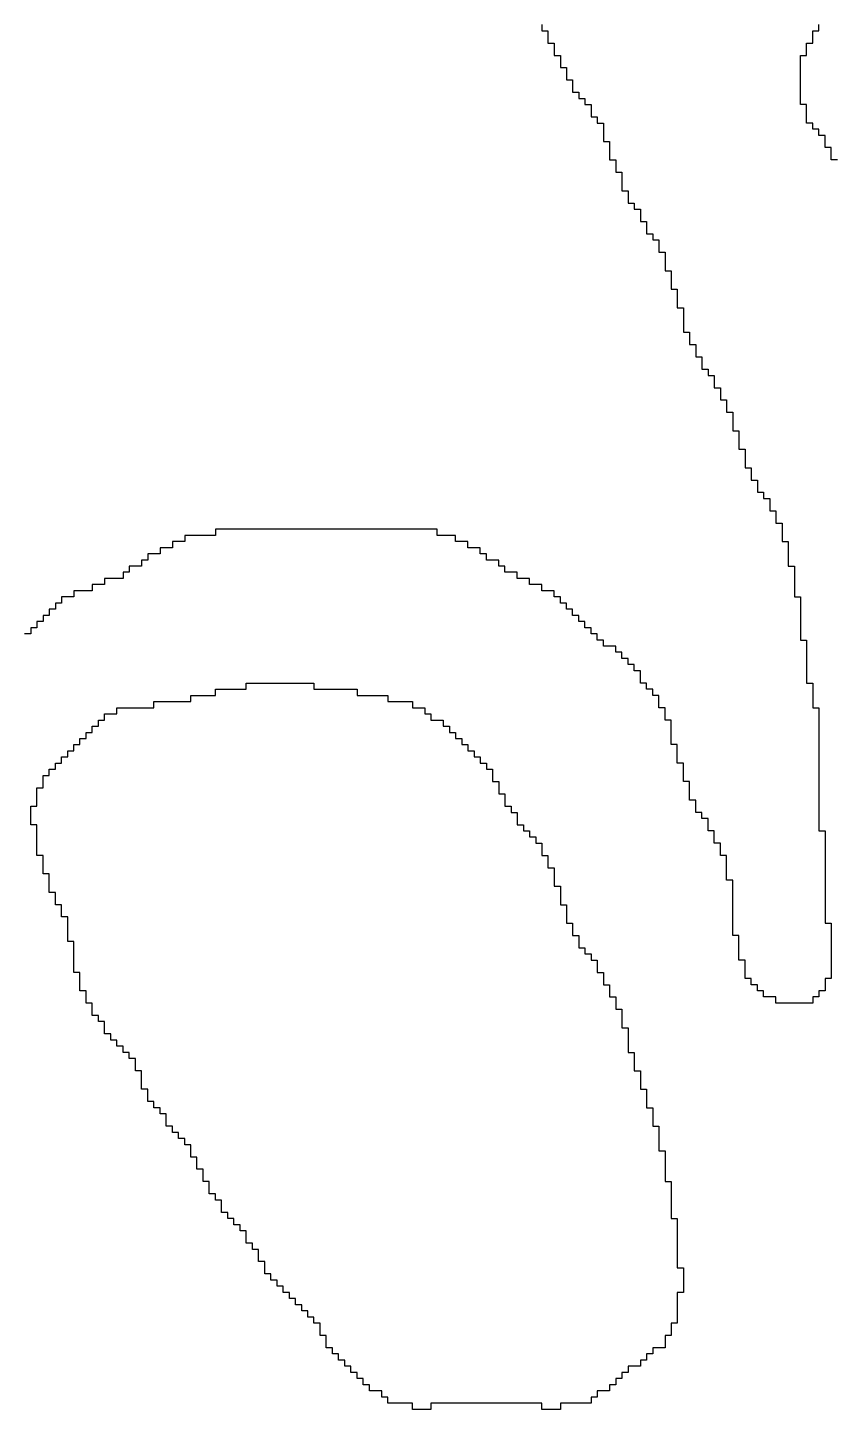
# Model space of a CAD drawing. Header units: millimetres. Extents: x 9.6 to 105, y 7.6 to 66.9.
# Drawn here: x 84.8379 to 85.0968, y 21.9261 to 22.3697 of the extents above; entities that cross this region are included whole.
import ezdxf

# ---------------------------------------------------------------- set-up
doc = ezdxf.new("R2010")
doc.units = ezdxf.units.MM
doc.layers.add('BottomOverlay', color=54, linetype='Continuous')

msp = doc.modelspace()

# ---------------------------------------------------------------- linework, layer by layer
at = {"layer": 'BottomOverlay'}
for p, q in [((85.00295, 22.37073), (85.00295, 22.36876)), ((85.09189, 22.36876), (85.09189, 22.37073)), ((85.00295, 22.36876), (85.00493, 22.36876)), ((85.00493, 22.36876), (85.00493, 22.36678)), ((85.00493, 22.36678), (85.00493, 22.3648)), ((85.08991, 22.36678), (85.08991, 22.36876)), ((85.08991, 22.36876), (85.09189, 22.36876)), ((85.08991, 22.3648), (85.08991, 22.36678)), ((85.00493, 22.3648), (85.00691, 22.3648)), ((85.00691, 22.3648), (85.00691, 22.36283)), ((85.00691, 22.36283), (85.00691, 22.36085)), ((85.08794, 22.36283), (85.08794, 22.3648)), ((85.08794, 22.3648), (85.08991, 22.3648)), ((85.08794, 22.36085), (85.08794, 22.36283)), ((85.00691, 22.36085), (85.00889, 22.36085)), ((85.00889, 22.36085), (85.00889, 22.35888)), ((85.00889, 22.35888), (85.00889, 22.3569)), ((85.08596, 22.35888), (85.08596, 22.36085)), ((85.08596, 22.36085), (85.08794, 22.36085)), ((85.08596, 22.3569), (85.08596, 22.35888)), ((85.00889, 22.3569), (85.01086, 22.3569)), ((85.01086, 22.3569), (85.01086, 22.35492)), ((85.01086, 22.35492), (85.01086, 22.35294)), ((85.01086, 22.35294), (85.01284, 22.35294)), ((85.01284, 22.35294), (85.01284, 22.35097)), ((85.08596, 22.35492), (85.08596, 22.3569)), ((85.08596, 22.35294), (85.08596, 22.35492)), ((85.08596, 22.35097), (85.08596, 22.35294)), ((85.01284, 22.35097), (85.01284, 22.34899)), ((85.01284, 22.34899), (85.01481, 22.34899)), ((85.01481, 22.34899), (85.01481, 22.34702)), ((85.08596, 22.34899), (85.08596, 22.35097)), ((85.08596, 22.34702), (85.08596, 22.34899)), ((85.01481, 22.34702), (85.01679, 22.34702)), ((85.01679, 22.34702), (85.01679, 22.34504)), ((85.01679, 22.34504), (85.01877, 22.34504)), ((85.01877, 22.34504), (85.01877, 22.34306)), ((85.08596, 22.34504), (85.08596, 22.34702)), ((85.08794, 22.34504), (85.08596, 22.34504)), ((85.08794, 22.34306), (85.08794, 22.34504)), ((85.01877, 22.34306), (85.01877, 22.34109)), ((85.01877, 22.34109), (85.02074, 22.34109)), ((85.02074, 22.34109), (85.02074, 22.33911)), ((85.08794, 22.34109), (85.08794, 22.34306)), ((85.08794, 22.33911), (85.08794, 22.34109)), ((85.02074, 22.33911), (85.02272, 22.33911)), ((85.02272, 22.33911), (85.02272, 22.33714)), ((85.02272, 22.33714), (85.02272, 22.33516)), ((85.02272, 22.33516), (85.02272, 22.33318)), ((85.08991, 22.33911), (85.08794, 22.33911)), ((85.08991, 22.33714), (85.08991, 22.33911)), ((85.09189, 22.33714), (85.08991, 22.33714)), ((85.09189, 22.33516), (85.09189, 22.33714)), ((85.09387, 22.33516), (85.09189, 22.33516)), ((85.09387, 22.33318), (85.09387, 22.33516)), ((85.02272, 22.33318), (85.02469, 22.33318)), ((85.02469, 22.33318), (85.02469, 22.33121)), ((85.02469, 22.33121), (85.02469, 22.32923)), ((85.09387, 22.33121), (85.09387, 22.33318)), ((85.09584, 22.33121), (85.09387, 22.33121)), ((85.09584, 22.32923), (85.09584, 22.33121)), ((85.02469, 22.32923), (85.02469, 22.32725)), ((85.02469, 22.32725), (85.02667, 22.32725)), ((85.02667, 22.32725), (85.02667, 22.32528)), ((85.09584, 22.32725), (85.09584, 22.32923)), ((85.09782, 22.32725), (85.09584, 22.32725)), ((85.02667, 22.32528), (85.02667, 22.3233)), ((85.02667, 22.3233), (85.02865, 22.3233)), ((85.02865, 22.3233), (85.02865, 22.32132)), ((85.02865, 22.32132), (85.02865, 22.31935)), ((85.02865, 22.31935), (85.02865, 22.31737)), ((85.02865, 22.31737), (85.03062, 22.31737)), ((85.03062, 22.31737), (85.03062, 22.3154)), ((85.03062, 22.3154), (85.03062, 22.31342)), ((85.03062, 22.31342), (85.0326, 22.31342)), ((85.0326, 22.31342), (85.0326, 22.31144)), ((85.0326, 22.31144), (85.03458, 22.31144)), ((85.03458, 22.31144), (85.03458, 22.30947)), ((85.03458, 22.30947), (85.03458, 22.30749)), ((85.03458, 22.30749), (85.03655, 22.30749)), ((85.03655, 22.30749), (85.03655, 22.30551)), ((85.03655, 22.30551), (85.03655, 22.30354)), ((85.03655, 22.30354), (85.03853, 22.30354)), ((85.03853, 22.30354), (85.03853, 22.30156)), ((85.03853, 22.30156), (85.04051, 22.30156)), ((85.04051, 22.30156), (85.04051, 22.29958)), ((85.04051, 22.29958), (85.04051, 22.29761)), ((85.04051, 22.29761), (85.04248, 22.29761)), ((85.04248, 22.29761), (85.04248, 22.29563)), ((85.04248, 22.29563), (85.04248, 22.29366)), ((85.04248, 22.29366), (85.04248, 22.29168)), ((85.04248, 22.29168), (85.04446, 22.29168)), ((85.04446, 22.29168), (85.04446, 22.2897)), ((85.04446, 22.2897), (85.04446, 22.28773)), ((85.04446, 22.28773), (85.04446, 22.28575)), ((85.04446, 22.28575), (85.04643, 22.28575)), ((85.04643, 22.28575), (85.04643, 22.28378)), ((85.04643, 22.28378), (85.04643, 22.2818)), ((85.04643, 22.2818), (85.04643, 22.27982)), ((85.04643, 22.27982), (85.04841, 22.27982)), ((85.04841, 22.27982), (85.04841, 22.27784)), ((85.04841, 22.27784), (85.04841, 22.27587)), ((85.04841, 22.27587), (85.04841, 22.27389)), ((85.04841, 22.27389), (85.04841, 22.27192)), ((85.04841, 22.27192), (85.05039, 22.27192)), ((85.05039, 22.27192), (85.05039, 22.26994)), ((85.05039, 22.26994), (85.05039, 22.26796)), ((85.05039, 22.26796), (85.05236, 22.26796)), ((85.05236, 22.26796), (85.05236, 22.26599)), ((85.05236, 22.26599), (85.05236, 22.26401)), ((85.05236, 22.26401), (85.05434, 22.26401)), ((85.05434, 22.26401), (85.05434, 22.26204)), ((85.05434, 22.26204), (85.05434, 22.26006)), ((85.05434, 22.26006), (85.05631, 22.26006)), ((85.05631, 22.26006), (85.05631, 22.25808)), ((85.05631, 22.25808), (85.05829, 22.25808)), ((85.05829, 22.25808), (85.05829, 22.2561)), ((85.05829, 22.2561), (85.05829, 22.25413)), ((85.05829, 22.25413), (85.06027, 22.25413)), ((85.06027, 22.25413), (85.06027, 22.25215)), ((85.06027, 22.25215), (85.06027, 22.25018)), ((85.06027, 22.25018), (85.06225, 22.25018)), ((85.06225, 22.25018), (85.06225, 22.2482)), ((85.06225, 22.2482), (85.06225, 22.24622)), ((85.06225, 22.24622), (85.06422, 22.24622)), ((85.06422, 22.24622), (85.06422, 22.24425)), ((85.06422, 22.24425), (85.06422, 22.24227)), ((85.06422, 22.24227), (85.06422, 22.2403)), ((85.06422, 22.2403), (85.0662, 22.2403)), ((85.0662, 22.2403), (85.0662, 22.23832)), ((85.0662, 22.23832), (85.0662, 22.23634)), ((85.0662, 22.23634), (85.0662, 22.23437)), ((85.0662, 22.23437), (85.06817, 22.23437)), ((85.06817, 22.23437), (85.06817, 22.23239)), ((85.06817, 22.23239), (85.06817, 22.23041)), ((85.06817, 22.23041), (85.06817, 22.22844)), ((85.06817, 22.22844), (85.07015, 22.22844)), ((85.07015, 22.22844), (85.07015, 22.22646)), ((85.07015, 22.22646), (85.07015, 22.22448)), ((85.07015, 22.22448), (85.07213, 22.22448)), ((85.07213, 22.22448), (85.07213, 22.22251)), ((85.07213, 22.22251), (85.07213, 22.22053)), ((85.07213, 22.22053), (85.0741, 22.22053)), ((85.0741, 22.22053), (85.0741, 22.21856)), ((85.0741, 22.21856), (85.07608, 22.21856)), ((85.07608, 22.21856), (85.07608, 22.21658)), ((85.07608, 22.21658), (85.07608, 22.2146)), ((85.07608, 22.2146), (85.07805, 22.2146)), ((85.07805, 22.2146), (85.07805, 22.21263)), ((85.07805, 22.21263), (85.07805, 22.21065)), ((84.89821, 22.2067), (84.88833, 22.2067)), ((84.88833, 22.2067), (84.88833, 22.20472)), ((84.96936, 22.20868), (84.89821, 22.20868)), ((84.89821, 22.20868), (84.89821, 22.2067)), ((84.96936, 22.2067), (84.96936, 22.20868)), ((84.97529, 22.2067), (84.96936, 22.2067)), ((84.97529, 22.20472), (84.97529, 22.2067)), ((85.07805, 22.21065), (85.08003, 22.21065)), ((85.08003, 22.21065), (85.08003, 22.20868)), ((85.08003, 22.20868), (85.08003, 22.2067)), ((85.08003, 22.2067), (85.08003, 22.20472)), ((84.88438, 22.20274), (84.88042, 22.20274)), ((84.88042, 22.20274), (84.88042, 22.20077)), ((84.88833, 22.20472), (84.88438, 22.20472)), ((84.88438, 22.20472), (84.88438, 22.20274)), ((84.97924, 22.20472), (84.97529, 22.20472)), ((84.97924, 22.20274), (84.97924, 22.20472)), ((84.98319, 22.20274), (84.97924, 22.20274)), ((84.98319, 22.20077), (84.98319, 22.20274)), ((85.08003, 22.20472), (85.08201, 22.20472)), ((85.08201, 22.20472), (85.08201, 22.20274)), ((85.08201, 22.20274), (85.08201, 22.20077)), ((84.87647, 22.19879), (84.87449, 22.19879)), ((84.87449, 22.19879), (84.87449, 22.19682)), ((84.88042, 22.20077), (84.87647, 22.20077)), ((84.87647, 22.20077), (84.87647, 22.19879)), ((84.98517, 22.20077), (84.98319, 22.20077)), ((84.98517, 22.19879), (84.98517, 22.20077)), ((84.98912, 22.19879), (84.98517, 22.19879)), ((84.98912, 22.19682), (84.98912, 22.19879)), ((85.08201, 22.20077), (85.08201, 22.19879)), ((85.08201, 22.19879), (85.08201, 22.19682)), ((84.87054, 22.19484), (84.86857, 22.19484)), ((84.86857, 22.19484), (84.86857, 22.19286)), ((84.87449, 22.19682), (84.87054, 22.19682)), ((84.87054, 22.19682), (84.87054, 22.19484)), ((84.9911, 22.19682), (84.98912, 22.19682)), ((84.9911, 22.19484), (84.9911, 22.19682)), ((84.99505, 22.19484), (84.9911, 22.19484)), ((84.99505, 22.19286), (84.99505, 22.19484)), ((85.08201, 22.19682), (85.08399, 22.19682)), ((85.08399, 22.19682), (85.08399, 22.19484)), ((85.08399, 22.19484), (85.08399, 22.19286)), ((84.85868, 22.18891), (84.85275, 22.18891)), ((84.85275, 22.18891), (84.85275, 22.18694)), ((84.86264, 22.19089), (84.85868, 22.19089)), ((84.85868, 22.19089), (84.85868, 22.18891)), ((84.86857, 22.19286), (84.86264, 22.19286)), ((84.86264, 22.19286), (84.86264, 22.19089)), ((84.999, 22.19286), (84.99505, 22.19286)), ((84.999, 22.19089), (84.999, 22.19286)), ((85.00295, 22.19089), (84.999, 22.19089)), ((85.00295, 22.18891), (85.00295, 22.19089)), ((85.00691, 22.18891), (85.00295, 22.18891)), ((85.00691, 22.18694), (85.00691, 22.18891)), ((85.08399, 22.19286), (85.08399, 22.19089)), ((85.08399, 22.19089), (85.08399, 22.18891)), ((85.08399, 22.18891), (85.08399, 22.18694)), ((84.8488, 22.18496), (84.84683, 22.18496)), ((84.84683, 22.18496), (84.84683, 22.18298)), ((84.85275, 22.18694), (84.8488, 22.18694)), ((84.8488, 22.18694), (84.8488, 22.18496)), ((85.00889, 22.18694), (85.00691, 22.18694)), ((85.00889, 22.18496), (85.00889, 22.18694)), ((85.01086, 22.18496), (85.00889, 22.18496)), ((85.01086, 22.18298), (85.01086, 22.18496)), ((85.08399, 22.18694), (85.08596, 22.18694)), ((85.08596, 22.18694), (85.08596, 22.18496)), ((85.08596, 22.18496), (85.08596, 22.18298)), ((84.84485, 22.181), (84.84287, 22.181)), ((84.84287, 22.181), (84.84287, 22.17903)), ((84.84683, 22.18298), (84.84485, 22.18298)), ((84.84485, 22.18298), (84.84485, 22.181)), ((85.01284, 22.18298), (85.01086, 22.18298)), ((85.01284, 22.181), (85.01284, 22.18298)), ((85.01481, 22.181), (85.01284, 22.181)), ((85.01481, 22.17903), (85.01481, 22.181)), ((85.08596, 22.18298), (85.08596, 22.181)), ((85.08596, 22.181), (85.08596, 22.17903)), ((84.8409, 22.17705), (84.83892, 22.17705)), ((84.83892, 22.17705), (84.83892, 22.17508)), ((84.84287, 22.17903), (84.8409, 22.17903)), ((84.8409, 22.17903), (84.8409, 22.17705)), ((85.01679, 22.17903), (85.01481, 22.17903)), ((85.01679, 22.17705), (85.01679, 22.17903)), ((85.01877, 22.17705), (85.01679, 22.17705)), ((85.01877, 22.17508), (85.01877, 22.17705)), ((85.08596, 22.17903), (85.08596, 22.17705)), ((85.08596, 22.17705), (85.08596, 22.17508)), ((84.83892, 22.17508), (84.83694, 22.17508)), ((85.02074, 22.17508), (85.01877, 22.17508)), ((85.02074, 22.1731), (85.02074, 22.17508)), ((85.02272, 22.1731), (85.02074, 22.1731)), ((85.02272, 22.17112), (85.02272, 22.1731)), ((85.02667, 22.17112), (85.02272, 22.17112)), ((85.02667, 22.16915), (85.02667, 22.17112)), ((85.08596, 22.17508), (85.08596, 22.1731)), ((85.08596, 22.1731), (85.08794, 22.1731)), ((85.08794, 22.1731), (85.08794, 22.17112)), ((85.08794, 22.17112), (85.08794, 22.16915)), ((85.02865, 22.16915), (85.02667, 22.16915)), ((85.02865, 22.16717), (85.02865, 22.16915)), ((85.03062, 22.16717), (85.02865, 22.16717)), ((85.03062, 22.1652), (85.03062, 22.16717)), ((85.08794, 22.16915), (85.08794, 22.16717)), ((85.08794, 22.16717), (85.08794, 22.1652)), ((85.0326, 22.1652), (85.03062, 22.1652)), ((85.0326, 22.16322), (85.0326, 22.1652)), ((85.03458, 22.16322), (85.0326, 22.16322)), ((85.03458, 22.16124), (85.03458, 22.16322)), ((85.08794, 22.1652), (85.08794, 22.16322)), ((85.08794, 22.16322), (85.08794, 22.16124)), ((84.90809, 22.15729), (84.90809, 22.15927)), ((84.90809, 22.15927), (84.92983, 22.15927)), ((84.92983, 22.15927), (84.92983, 22.15729)), ((85.03458, 22.15927), (85.03458, 22.16124)), ((85.03655, 22.15927), (85.03458, 22.15927)), ((85.03655, 22.15729), (85.03655, 22.15927)), ((85.08794, 22.16124), (85.08794, 22.15927)), ((85.08794, 22.15927), (85.08991, 22.15927)), ((85.08991, 22.15927), (85.08991, 22.15729)), ((84.87845, 22.15136), (84.87845, 22.15334)), ((84.87845, 22.15334), (84.89031, 22.15334)), ((84.89031, 22.15334), (84.89031, 22.15531)), ((84.89031, 22.15531), (84.89821, 22.15531)), ((84.89821, 22.15531), (84.89821, 22.15729)), ((84.89821, 22.15729), (84.90809, 22.15729)), ((84.92983, 22.15729), (84.94367, 22.15729)), ((84.94367, 22.15729), (84.94367, 22.15531)), ((84.94367, 22.15531), (84.95355, 22.15531)), ((84.95355, 22.15531), (84.95355, 22.15334)), ((84.95355, 22.15334), (84.96145, 22.15334)), ((84.96145, 22.15334), (84.96145, 22.15136)), ((85.03853, 22.15729), (85.03655, 22.15729)), ((85.03853, 22.15531), (85.03853, 22.15729)), ((85.04051, 22.15531), (85.03853, 22.15531)), ((85.04051, 22.15334), (85.04051, 22.15531)), ((85.04051, 22.15136), (85.04051, 22.15334)), ((85.08991, 22.15729), (85.08991, 22.15531)), ((85.08991, 22.15531), (85.08991, 22.15334)), ((85.08991, 22.15334), (85.08991, 22.15136)), ((84.86264, 22.14741), (84.86264, 22.14938)), ((84.86264, 22.14938), (84.86659, 22.14938)), ((84.86659, 22.14938), (84.86659, 22.15136)), ((84.86659, 22.15136), (84.87845, 22.15136)), ((84.96145, 22.15136), (84.96541, 22.15136)), ((84.96541, 22.15136), (84.96541, 22.14938)), ((84.96541, 22.14938), (84.96738, 22.14938)), ((84.96738, 22.14938), (84.96738, 22.14741)), ((85.04248, 22.15136), (85.04051, 22.15136)), ((85.04248, 22.14938), (85.04248, 22.15136)), ((85.04248, 22.14741), (85.04248, 22.14938)), ((85.08991, 22.15136), (85.09189, 22.15136)), ((85.09189, 22.15136), (85.09189, 22.14938)), ((85.09189, 22.14938), (85.09189, 22.14741)), ((84.85868, 22.14346), (84.85868, 22.14543)), ((84.85868, 22.14543), (84.86066, 22.14543)), ((84.86066, 22.14543), (84.86066, 22.14741)), ((84.86066, 22.14741), (84.86264, 22.14741)), ((84.96738, 22.14741), (84.97133, 22.14741)), ((84.97133, 22.14741), (84.97133, 22.14543)), ((84.97133, 22.14543), (84.97331, 22.14543)), ((84.97331, 22.14543), (84.97331, 22.14346)), ((85.04446, 22.14741), (85.04248, 22.14741)), ((85.04446, 22.14543), (85.04446, 22.14741)), ((85.04446, 22.14346), (85.04446, 22.14543)), ((85.09189, 22.14741), (85.09189, 22.14543)), ((85.09189, 22.14543), (85.09189, 22.14346)), ((84.85473, 22.1395), (84.85473, 22.14148)), ((84.85473, 22.14148), (84.85671, 22.14148)), ((84.85671, 22.14148), (84.85671, 22.14346)), ((84.85671, 22.14346), (84.85868, 22.14346)), ((84.97331, 22.14346), (84.97529, 22.14346)), ((84.97529, 22.14346), (84.97529, 22.14148)), ((84.97529, 22.14148), (84.97726, 22.14148)), ((84.97726, 22.14148), (84.97726, 22.1395)), ((85.04446, 22.14148), (85.04446, 22.14346)), ((85.04446, 22.1395), (85.04446, 22.14148)), ((85.09189, 22.14346), (85.09189, 22.14148)), ((85.09189, 22.14148), (85.09189, 22.1395)), ((84.8488, 22.13358), (84.8488, 22.13555)), ((84.8488, 22.13555), (84.85078, 22.13555)), ((84.85078, 22.13555), (84.85078, 22.13753)), ((84.85078, 22.13753), (84.85275, 22.13753)), ((84.85275, 22.13753), (84.85275, 22.1395)), ((84.85275, 22.1395), (84.85473, 22.1395)), ((84.97726, 22.1395), (84.97924, 22.1395)), ((84.97924, 22.1395), (84.97924, 22.13753)), ((84.97924, 22.13753), (84.98121, 22.13753)), ((84.98121, 22.13753), (84.98121, 22.13555)), ((84.98121, 22.13555), (84.98319, 22.13555)), ((84.98319, 22.13555), (84.98319, 22.13358)), ((85.04643, 22.1395), (85.04446, 22.1395)), ((85.04643, 22.13753), (85.04643, 22.1395)), ((85.04643, 22.13555), (85.04643, 22.13753)), ((85.04643, 22.13358), (85.04643, 22.13555)), ((85.09189, 22.1395), (85.09189, 22.13753)), ((85.09189, 22.13753), (85.09189, 22.13555)), ((85.09189, 22.13555), (85.09189, 22.13358)), ((84.84485, 22.12962), (84.84485, 22.1316)), ((84.84485, 22.1316), (84.84683, 22.1316)), ((84.84683, 22.1316), (84.84683, 22.13358)), ((84.84683, 22.13358), (84.8488, 22.13358)), ((84.98319, 22.13358), (84.98517, 22.13358)), ((84.98517, 22.13358), (84.98517, 22.1316)), ((84.98517, 22.1316), (84.98715, 22.1316)), ((84.98715, 22.1316), (84.98715, 22.12962)), ((85.04841, 22.13358), (85.04643, 22.13358)), ((85.04841, 22.1316), (85.04841, 22.13358)), ((85.04841, 22.12962), (85.04841, 22.1316)), ((85.09189, 22.13358), (85.09189, 22.1316)), ((85.09189, 22.1316), (85.09189, 22.12962)), ((84.84287, 22.12764), (84.84287, 22.12962)), ((84.84287, 22.12962), (84.84485, 22.12962)), ((84.84287, 22.12567), (84.84287, 22.12764)), ((84.98715, 22.12962), (84.98715, 22.12764)), ((84.98715, 22.12764), (84.98912, 22.12764)), ((84.98912, 22.12764), (84.98912, 22.12567)), ((85.04841, 22.12764), (85.04841, 22.12962)), ((85.05039, 22.12764), (85.04841, 22.12764)), ((85.05039, 22.12567), (85.05039, 22.12764)), ((85.09189, 22.12962), (85.09189, 22.12764)), ((85.09189, 22.12764), (85.09189, 22.12567)), ((84.8409, 22.12369), (84.8409, 22.12567)), ((84.8409, 22.12567), (84.84287, 22.12567)), ((84.8409, 22.12172), (84.8409, 22.12369)), ((84.98912, 22.12567), (84.98912, 22.12369)), ((84.98912, 22.12369), (84.9911, 22.12369)), ((84.9911, 22.12369), (84.9911, 22.12172)), ((85.05039, 22.12369), (85.05039, 22.12567)), ((85.05039, 22.12172), (85.05039, 22.12369)), ((85.09189, 22.12567), (85.09189, 22.12369)), ((85.09189, 22.12369), (85.09189, 22.12172)), ((84.83892, 22.11776), (84.83892, 22.11974)), ((84.83892, 22.11974), (84.8409, 22.11974)), ((84.83892, 22.11579), (84.83892, 22.11776)), ((84.8409, 22.11974), (84.8409, 22.12172)), ((84.9911, 22.12172), (84.9911, 22.11974)), ((84.9911, 22.11974), (84.99307, 22.11974)), ((84.99307, 22.11974), (84.99307, 22.11776)), ((84.99307, 22.11776), (84.99505, 22.11776)), ((84.99505, 22.11776), (84.99505, 22.11579)), ((85.05236, 22.12172), (85.05039, 22.12172)), ((85.05236, 22.11974), (85.05236, 22.12172)), ((85.05236, 22.11776), (85.05236, 22.11974)), ((85.05434, 22.11776), (85.05236, 22.11776)), ((85.05434, 22.11579), (85.05434, 22.11776)), ((85.09189, 22.12172), (85.09189, 22.11974)), ((85.09189, 22.11974), (85.09189, 22.11776)), ((85.09189, 22.11776), (85.09189, 22.11579)), ((84.83892, 22.11381), (84.83892, 22.11579)), ((84.8409, 22.11381), (84.83892, 22.11381)), ((84.8409, 22.11184), (84.8409, 22.11381)), ((84.99505, 22.11579), (84.99505, 22.11381)), ((84.99505, 22.11381), (84.99703, 22.11381)), ((84.99703, 22.11381), (84.99703, 22.11184)), ((85.05631, 22.11579), (85.05434, 22.11579)), ((85.05631, 22.11381), (85.05631, 22.11579)), ((85.05631, 22.11184), (85.05631, 22.11381)), ((85.09189, 22.11579), (85.09189, 22.11381)), ((85.09189, 22.11381), (85.09189, 22.11184)), ((84.8409, 22.10986), (84.8409, 22.11184)), ((84.8409, 22.10788), (84.8409, 22.10986)), ((84.99703, 22.11184), (84.999, 22.11184)), ((84.999, 22.11184), (84.999, 22.10986)), ((84.999, 22.10986), (85.00098, 22.10986)), ((85.00098, 22.10986), (85.00098, 22.10788)), ((85.05829, 22.11184), (85.05631, 22.11184)), ((85.05829, 22.10986), (85.05829, 22.11184)), ((85.05829, 22.10788), (85.05829, 22.10986)), ((85.09189, 22.11184), (85.09387, 22.11184)), ((85.09387, 22.11184), (85.09387, 22.10986)), ((85.09387, 22.10986), (85.09387, 22.10788)), ((84.8409, 22.10591), (84.8409, 22.10788)), ((84.8409, 22.10393), (84.8409, 22.10591)), ((85.00098, 22.10788), (85.00295, 22.10788)), ((85.00295, 22.10788), (85.00295, 22.10591)), ((85.00295, 22.10591), (85.00295, 22.10393)), ((85.06027, 22.10788), (85.05829, 22.10788)), ((85.06027, 22.10591), (85.06027, 22.10788)), ((85.06027, 22.10393), (85.06027, 22.10591)), ((85.09387, 22.10788), (85.09387, 22.10591)), ((85.09387, 22.10591), (85.09387, 22.10393)), ((84.84287, 22.10393), (84.8409, 22.10393)), ((84.84287, 22.10195), (84.84287, 22.10393)), ((84.84287, 22.09998), (84.84287, 22.10195)), ((84.84287, 22.098), (84.84287, 22.09998)), ((85.00295, 22.10393), (85.00493, 22.10393)), ((85.00493, 22.10393), (85.00493, 22.10195)), ((85.00493, 22.10195), (85.00493, 22.09998)), ((85.00493, 22.09998), (85.00691, 22.09998)), ((85.00691, 22.09998), (85.00691, 22.098)), ((85.06225, 22.10393), (85.06027, 22.10393)), ((85.06225, 22.10195), (85.06225, 22.10393)), ((85.06225, 22.09998), (85.06225, 22.10195)), ((85.06225, 22.098), (85.06225, 22.09998)), ((85.09387, 22.10393), (85.09387, 22.10195)), ((85.09387, 22.10195), (85.09387, 22.09998)), ((85.09387, 22.09998), (85.09387, 22.098)), ((84.84485, 22.098), (84.84287, 22.098)), ((84.84485, 22.09602), (84.84485, 22.098)), ((84.84485, 22.09405), (84.84485, 22.09602)), ((85.00691, 22.098), (85.00691, 22.09602)), ((85.00691, 22.09602), (85.00691, 22.09405)), ((85.06225, 22.09602), (85.06225, 22.098)), ((85.06422, 22.09602), (85.06225, 22.09602)), ((85.06422, 22.09405), (85.06422, 22.09602)), ((85.09387, 22.098), (85.09387, 22.09602)), ((85.09387, 22.09602), (85.09387, 22.09405)), ((84.84485, 22.09207), (84.84485, 22.09405)), ((84.84683, 22.09207), (84.84485, 22.09207)), ((84.84683, 22.0901), (84.84683, 22.09207)), ((85.00691, 22.09405), (85.00889, 22.09405)), ((85.00889, 22.09405), (85.00889, 22.09207)), ((85.00889, 22.09207), (85.00889, 22.0901)), ((85.06422, 22.09207), (85.06422, 22.09405)), ((85.06422, 22.0901), (85.06422, 22.09207)), ((85.09387, 22.09405), (85.09387, 22.09207)), ((85.09387, 22.09207), (85.09387, 22.0901)), ((84.84683, 22.08812), (84.84683, 22.0901)), ((84.8488, 22.08812), (84.84683, 22.08812)), ((84.8488, 22.08614), (84.8488, 22.08812)), ((85.00889, 22.0901), (85.00889, 22.08812)), ((85.00889, 22.08812), (85.01086, 22.08812)), ((85.01086, 22.08812), (85.01086, 22.08614)), ((85.06422, 22.08812), (85.06422, 22.0901)), ((85.06422, 22.08614), (85.06422, 22.08812)), ((85.09387, 22.0901), (85.09387, 22.08812)), ((85.09387, 22.08812), (85.09387, 22.08614)), ((84.8488, 22.08417), (84.8488, 22.08614)), ((84.85078, 22.08417), (84.8488, 22.08417)), ((84.85078, 22.08219), (84.85078, 22.08417)), ((84.85078, 22.08021), (84.85078, 22.08219)), ((85.01086, 22.08614), (85.01086, 22.08417)), ((85.01086, 22.08417), (85.01086, 22.08219)), ((85.01086, 22.08219), (85.01284, 22.08219)), ((85.01284, 22.08219), (85.01284, 22.08021)), ((85.06422, 22.08417), (85.06422, 22.08614)), ((85.06422, 22.08219), (85.06422, 22.08417)), ((85.06422, 22.08021), (85.06422, 22.08219)), ((85.09387, 22.08614), (85.09387, 22.08417)), ((85.09387, 22.08417), (85.09387, 22.08219)), ((85.09387, 22.08219), (85.09584, 22.08219)), ((85.09584, 22.08219), (85.09584, 22.08021)), ((84.85078, 22.07824), (84.85078, 22.08021)), ((84.85078, 22.07626), (84.85078, 22.07824)), ((85.01284, 22.08021), (85.01284, 22.07824)), ((85.01284, 22.07824), (85.01481, 22.07824)), ((85.01481, 22.07824), (85.01481, 22.07626)), ((85.06422, 22.07824), (85.06422, 22.08021)), ((85.0662, 22.07824), (85.06422, 22.07824)), ((85.0662, 22.07626), (85.0662, 22.07824)), ((85.09584, 22.08021), (85.09584, 22.07824)), ((85.09584, 22.07824), (85.09584, 22.07626)), ((84.85275, 22.07626), (84.85078, 22.07626)), ((84.85275, 22.07428), (84.85275, 22.07626)), ((84.85275, 22.07231), (84.85275, 22.07428)), ((85.01481, 22.07626), (85.01481, 22.07428)), ((85.01481, 22.07428), (85.01679, 22.07428)), ((85.01679, 22.07428), (85.01679, 22.07231)), ((85.0662, 22.07428), (85.0662, 22.07626)), ((85.0662, 22.07231), (85.0662, 22.07428)), ((85.09584, 22.07626), (85.09584, 22.07428)), ((85.09584, 22.07428), (85.09584, 22.07231)), ((84.85275, 22.07033), (84.85275, 22.07231)), ((84.85275, 22.06836), (84.85275, 22.07033)), ((85.01679, 22.07231), (85.01877, 22.07231)), ((85.01877, 22.07231), (85.01877, 22.07033)), ((85.01877, 22.07033), (85.02074, 22.07033)), ((85.02074, 22.07033), (85.02074, 22.06836)), ((85.0662, 22.07033), (85.0662, 22.07231)), ((85.06817, 22.07033), (85.0662, 22.07033)), ((85.06817, 22.06836), (85.06817, 22.07033)), ((85.09584, 22.07231), (85.09584, 22.07033)), ((85.09584, 22.07033), (85.09584, 22.06836)), ((84.85275, 22.06638), (84.85275, 22.06836)), ((84.85473, 22.06638), (84.85275, 22.06638)), ((84.85473, 22.0644), (84.85473, 22.06638)), ((85.02074, 22.06836), (85.02074, 22.06638)), ((85.02074, 22.06638), (85.02272, 22.06638)), ((85.02272, 22.06638), (85.02272, 22.0644)), ((85.06817, 22.06638), (85.06817, 22.06836)), ((85.06817, 22.0644), (85.06817, 22.06638)), ((85.09584, 22.06836), (85.09584, 22.06638)), ((85.09584, 22.06638), (85.09584, 22.0644)), ((84.85473, 22.06243), (84.85473, 22.0644)), ((84.85473, 22.06045), (84.85473, 22.06243)), ((84.85671, 22.06045), (84.85473, 22.06045)), ((84.85671, 22.05848), (84.85671, 22.06045)), ((85.02272, 22.0644), (85.02272, 22.06243)), ((85.02272, 22.06243), (85.02469, 22.06243)), ((85.02469, 22.06243), (85.02469, 22.06045)), ((85.02469, 22.06045), (85.02469, 22.05848)), ((85.07015, 22.0644), (85.06817, 22.0644)), ((85.07015, 22.06243), (85.07015, 22.0644)), ((85.07213, 22.06243), (85.07015, 22.06243)), ((85.07213, 22.06045), (85.07213, 22.06243)), ((85.0741, 22.06045), (85.07213, 22.06045)), ((85.0741, 22.05848), (85.0741, 22.06045)), ((85.09387, 22.06045), (85.09189, 22.06045)), ((85.09189, 22.06045), (85.09189, 22.05848)), ((85.09584, 22.0644), (85.09387, 22.0644)), ((85.09387, 22.0644), (85.09387, 22.06243)), ((85.09387, 22.06243), (85.09387, 22.06045)), ((84.85671, 22.0565), (84.85671, 22.05848)), ((84.85868, 22.0565), (84.85671, 22.0565)), ((84.85868, 22.05452), (84.85868, 22.0565)), ((85.02469, 22.05848), (85.02667, 22.05848)), ((85.02667, 22.05848), (85.02667, 22.0565)), ((85.02667, 22.0565), (85.02667, 22.05452)), ((85.07805, 22.05848), (85.0741, 22.05848)), ((85.07805, 22.0565), (85.07805, 22.05848)), ((85.08991, 22.0565), (85.07805, 22.0565)), ((85.09189, 22.05848), (85.08991, 22.05848)), ((85.08991, 22.05848), (85.08991, 22.0565)), ((84.85868, 22.05254), (84.85868, 22.05452)), ((84.86066, 22.05254), (84.85868, 22.05254)), ((84.86066, 22.05057), (84.86066, 22.05254)), ((85.02667, 22.05452), (85.02865, 22.05452)), ((85.02865, 22.05452), (85.02865, 22.05254)), ((85.02865, 22.05254), (85.02865, 22.05057)), ((84.86264, 22.05057), (84.86066, 22.05057)), ((84.86264, 22.04859), (84.86264, 22.05057)), ((84.86264, 22.04662), (84.86264, 22.04859)), ((85.02865, 22.05057), (85.02865, 22.04859)), ((85.02865, 22.04859), (85.03062, 22.04859)), ((85.03062, 22.04859), (85.03062, 22.04662)), ((84.86461, 22.04662), (84.86264, 22.04662)), ((84.86461, 22.04464), (84.86461, 22.04662)), ((84.86659, 22.04464), (84.86461, 22.04464)), ((84.86659, 22.04266), (84.86659, 22.04464)), ((84.86857, 22.04266), (84.86659, 22.04266)), ((84.86857, 22.04069), (84.86857, 22.04266)), ((85.03062, 22.04662), (85.03062, 22.04464)), ((85.03062, 22.04464), (85.03062, 22.04266)), ((85.03062, 22.04266), (85.03062, 22.04069)), ((84.87054, 22.04069), (84.86857, 22.04069)), ((84.87054, 22.03871), (84.87054, 22.04069)), ((84.87252, 22.03871), (84.87054, 22.03871)), ((84.87252, 22.03674), (84.87252, 22.03871)), ((85.03062, 22.04069), (85.0326, 22.04069)), ((85.0326, 22.04069), (85.0326, 22.03871)), ((85.0326, 22.03871), (85.0326, 22.03674)), ((84.87252, 22.03476), (84.87252, 22.03674)), ((84.87449, 22.03476), (84.87252, 22.03476)), ((84.87449, 22.03278), (84.87449, 22.03476)), ((85.0326, 22.03674), (85.0326, 22.03476)), ((85.0326, 22.03476), (85.03458, 22.03476)), ((85.03458, 22.03476), (85.03458, 22.03278)), ((84.87449, 22.03081), (84.87449, 22.03278)), ((84.87449, 22.02883), (84.87449, 22.03081)), ((85.03458, 22.03278), (85.03458, 22.03081)), ((85.03458, 22.03081), (85.03458, 22.02883)), ((84.87647, 22.02883), (84.87449, 22.02883)), ((84.87647, 22.02685), (84.87647, 22.02883)), ((84.87647, 22.02488), (84.87647, 22.02685)), ((84.87845, 22.02488), (84.87647, 22.02488)), ((84.87845, 22.0229), (84.87845, 22.02488)), ((85.03458, 22.02883), (85.03655, 22.02883)), ((85.03655, 22.02883), (85.03655, 22.02685)), ((85.03655, 22.02685), (85.03655, 22.02488)), ((85.03655, 22.02488), (85.03655, 22.0229)), ((84.88042, 22.0229), (84.87845, 22.0229)), ((84.88042, 22.02092), (84.88042, 22.0229)), ((84.8824, 22.02092), (84.88042, 22.02092)), ((84.8824, 22.01895), (84.8824, 22.02092)), ((85.03655, 22.0229), (85.03853, 22.0229)), ((85.03853, 22.0229), (85.03853, 22.02092)), ((85.03853, 22.02092), (85.03853, 22.01895)), ((84.8824, 22.01697), (84.8824, 22.01895)), ((84.88438, 22.01697), (84.8824, 22.01697)), ((84.88438, 22.015), (84.88438, 22.01697)), ((85.03853, 22.01895), (85.03853, 22.01697)), ((85.03853, 22.01697), (85.04051, 22.01697)), ((85.04051, 22.01697), (85.04051, 22.015)), ((84.88635, 22.015), (84.88438, 22.015)), ((84.88635, 22.01302), (84.88635, 22.015)), ((84.88833, 22.01302), (84.88635, 22.01302)), ((84.88833, 22.01104), (84.88833, 22.01302)), ((85.04051, 22.015), (85.04051, 22.01302)), ((85.04051, 22.01302), (85.04051, 22.01104)), ((84.89031, 22.01104), (84.88833, 22.01104)), ((84.89031, 22.00907), (84.89031, 22.01104)), ((84.89031, 22.00709), (84.89031, 22.00907)), ((84.89228, 22.00709), (84.89031, 22.00709)), ((84.89228, 22.00511), (84.89228, 22.00709)), ((85.04051, 22.01104), (85.04051, 22.00907)), ((85.04051, 22.00907), (85.04248, 22.00907)), ((85.04248, 22.00907), (85.04248, 22.00709)), ((85.04248, 22.00709), (85.04248, 22.00511)), ((84.89228, 22.00314), (84.89228, 22.00511)), ((84.89426, 22.00314), (84.89228, 22.00314)), ((84.89426, 22.00116), (84.89426, 22.00314)), ((85.04248, 22.00511), (85.04248, 22.00314)), ((85.04248, 22.00314), (85.04248, 22.00116)), ((84.89426, 21.99918), (84.89426, 22.00116)), ((84.89623, 21.99918), (84.89426, 21.99918)), ((84.89623, 21.99721), (84.89623, 21.99918)), ((85.04248, 22.00116), (85.04248, 21.99918)), ((85.04248, 21.99918), (85.04446, 21.99918)), ((85.04446, 21.99918), (85.04446, 21.99721)), ((84.89623, 21.99523), (84.89623, 21.99721)), ((84.89821, 21.99523), (84.89623, 21.99523)), ((84.89821, 21.99326), (84.89821, 21.99523)), ((85.04446, 21.99721), (85.04446, 21.99523)), ((85.04446, 21.99523), (85.04446, 21.99326)), ((84.90019, 21.99326), (84.89821, 21.99326)), ((84.90019, 21.99128), (84.90019, 21.99326)), ((84.90019, 21.9893), (84.90019, 21.99128)), ((84.90216, 21.9893), (84.90019, 21.9893)), ((84.90216, 21.98733), (84.90216, 21.9893)), ((85.04446, 21.99326), (85.04446, 21.99128)), ((85.04446, 21.99128), (85.04446, 21.9893)), ((85.04446, 21.9893), (85.04446, 21.98733)), ((84.90414, 21.98733), (84.90216, 21.98733)), ((84.90414, 21.98535), (84.90414, 21.98733)), ((84.90611, 21.98535), (84.90414, 21.98535)), ((84.90611, 21.98337), (84.90611, 21.98535)), ((85.04446, 21.98733), (85.04643, 21.98733)), ((85.04643, 21.98733), (85.04643, 21.98535)), ((85.04643, 21.98535), (85.04643, 21.98337)), ((84.90809, 21.98337), (84.90611, 21.98337)), ((84.90809, 21.9814), (84.90809, 21.98337)), ((84.90809, 21.97942), (84.90809, 21.9814)), ((85.04643, 21.98337), (85.04643, 21.9814)), ((85.04643, 21.9814), (85.04643, 21.97942)), ((84.91007, 21.97942), (84.90809, 21.97942)), ((84.91007, 21.97744), (84.91007, 21.97942)), ((84.91205, 21.97744), (84.91007, 21.97744)), ((84.91205, 21.97547), (84.91205, 21.97744)), ((85.04643, 21.97942), (85.04643, 21.97744)), ((85.04643, 21.97744), (85.04643, 21.97547)), ((84.91205, 21.97349), (84.91205, 21.97547)), ((84.91402, 21.97349), (84.91205, 21.97349)), ((84.91402, 21.97152), (84.91402, 21.97349)), ((84.91402, 21.96954), (84.91402, 21.97152)), ((85.04643, 21.97547), (85.04643, 21.97349)), ((85.04643, 21.97349), (85.04643, 21.97152)), ((85.04643, 21.97152), (85.04841, 21.97152)), ((85.04841, 21.97152), (85.04841, 21.96954)), ((84.916, 21.96954), (84.91402, 21.96954)), ((84.916, 21.96756), (84.916, 21.96954)), ((84.91797, 21.96756), (84.916, 21.96756)), ((84.91797, 21.96559), (84.91797, 21.96756)), ((85.04841, 21.96954), (85.04841, 21.96756)), ((85.04841, 21.96756), (85.04841, 21.96559)), ((84.91995, 21.96559), (84.91797, 21.96559)), ((84.91995, 21.96361), (84.91995, 21.96559)), ((84.92193, 21.96361), (84.91995, 21.96361)), ((84.92193, 21.96164), (84.92193, 21.96361)), ((85.04841, 21.96361), (85.04643, 21.96361)), ((85.04643, 21.96361), (85.04643, 21.96164)), ((85.04841, 21.96559), (85.04841, 21.96361)), ((84.9239, 21.96164), (84.92193, 21.96164)), ((84.9239, 21.95966), (84.9239, 21.96164)), ((84.92588, 21.95966), (84.9239, 21.95966)), ((84.92588, 21.95768), (84.92588, 21.95966)), ((85.04643, 21.96164), (85.04643, 21.95966)), ((85.04643, 21.95966), (85.04643, 21.95768)), ((84.92785, 21.95768), (84.92588, 21.95768)), ((84.92785, 21.95571), (84.92785, 21.95768)), ((84.92983, 21.95571), (84.92785, 21.95571)), ((84.92983, 21.95373), (84.92983, 21.95571)), ((84.93181, 21.95373), (84.92983, 21.95373)), ((84.93181, 21.95175), (84.93181, 21.95373)), ((85.04643, 21.95373), (85.04446, 21.95373)), ((85.04446, 21.95373), (85.04446, 21.95175)), ((85.04643, 21.95768), (85.04643, 21.95571)), ((85.04643, 21.95571), (85.04643, 21.95373)), ((84.93181, 21.94978), (84.93181, 21.95175)), ((84.93378, 21.94978), (84.93181, 21.94978)), ((84.93378, 21.9478), (84.93378, 21.94978)), ((85.04446, 21.94978), (85.04248, 21.94978)), ((85.04248, 21.94978), (85.04248, 21.9478)), ((85.04446, 21.95175), (85.04446, 21.94978)), ((84.93378, 21.94582), (84.93378, 21.9478)), ((84.93576, 21.94582), (84.93378, 21.94582)), ((84.93576, 21.94385), (84.93576, 21.94582)), ((85.04248, 21.94582), (85.03853, 21.94582)), ((85.03853, 21.94582), (85.03853, 21.94385)), ((85.04248, 21.9478), (85.04248, 21.94582)), ((84.93774, 21.94385), (84.93576, 21.94385)), ((84.93774, 21.94187), (84.93774, 21.94385)), ((84.93971, 21.94187), (84.93774, 21.94187)), ((84.93971, 21.9399), (84.93971, 21.94187)), ((85.03655, 21.94187), (85.03458, 21.94187)), ((85.03458, 21.94187), (85.03458, 21.9399)), ((85.03853, 21.94385), (85.03655, 21.94385)), ((85.03655, 21.94385), (85.03655, 21.94187)), ((84.94169, 21.9399), (84.93971, 21.9399)), ((84.94169, 21.93792), (84.94169, 21.9399)), ((84.94367, 21.93792), (84.94169, 21.93792)), ((84.94367, 21.93594), (84.94367, 21.93792)), ((84.94564, 21.93594), (84.94367, 21.93594)), ((84.94564, 21.93397), (84.94564, 21.93594)), ((85.02865, 21.93594), (85.02667, 21.93594)), ((85.02667, 21.93594), (85.02667, 21.93397)), ((85.03062, 21.93792), (85.02865, 21.93792)), ((85.02865, 21.93792), (85.02865, 21.93594)), ((85.03458, 21.9399), (85.03062, 21.9399)), ((85.03062, 21.9399), (85.03062, 21.93792)), ((84.94762, 21.93397), (84.94564, 21.93397)), ((84.94762, 21.93199), (84.94762, 21.93397)), ((84.95157, 21.93199), (84.94762, 21.93199)), ((84.95157, 21.93001), (84.95157, 21.93199)), ((85.02469, 21.93199), (85.02074, 21.93199)), ((85.02074, 21.93199), (85.02074, 21.93001)), ((85.02667, 21.93397), (85.02469, 21.93397)), ((85.02469, 21.93397), (85.02469, 21.93199)), ((84.95355, 21.93001), (84.95157, 21.93001)), ((84.95355, 21.92804), (84.95355, 21.93001)), ((84.96145, 21.92804), (84.95355, 21.92804)), ((84.96145, 21.92606), (84.96145, 21.92804)), ((85.00295, 21.92804), (84.96738, 21.92804)), ((84.96738, 21.92804), (84.96738, 21.92606)), ((85.00295, 21.92606), (85.00295, 21.92804)), ((85.01877, 21.92804), (85.00889, 21.92804)), ((85.00889, 21.92804), (85.00889, 21.92606)), ((85.02074, 21.93001), (85.01877, 21.93001)), ((85.01877, 21.93001), (85.01877, 21.92804)), ((84.96738, 21.92606), (84.96145, 21.92606)), ((85.00889, 21.92606), (85.00295, 21.92606))]:
    msp.add_line(p, q, dxfattribs=at)

doc.saveas('drawing.dxf')
